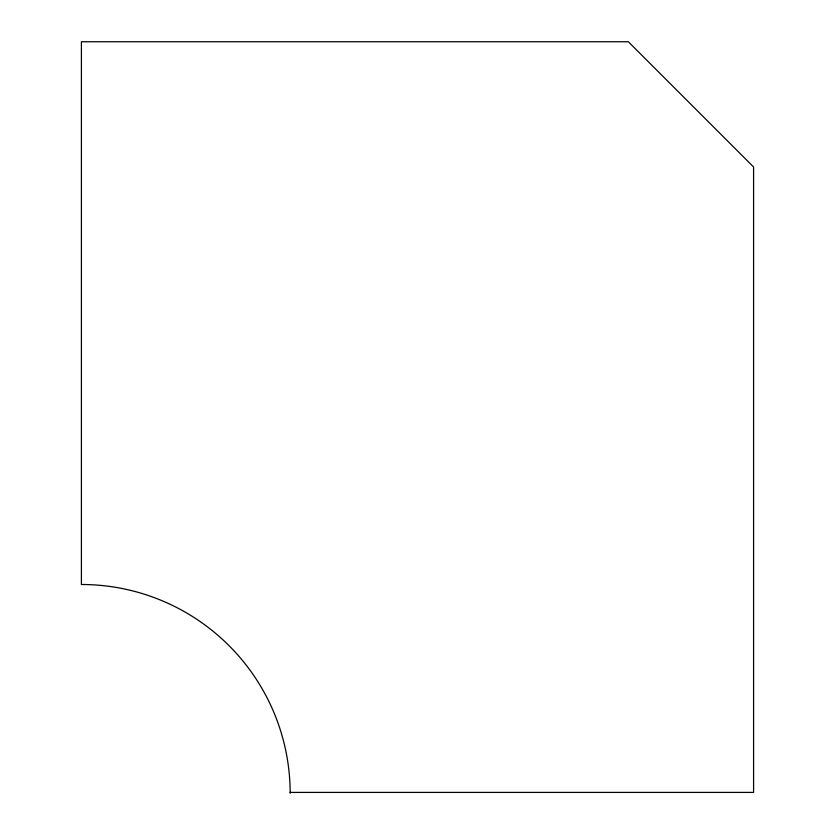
<?xml version="1.0" encoding="UTF-8"?>
<svg xmlns="http://www.w3.org/2000/svg" width="835" height="835" viewBox="0 0 835 835"><rect width="100%" height="100%" fill="white"/><g stroke="black" fill="none" stroke-linecap="round" stroke-linejoin="round"><path stroke-width="1.25" d="M290.162 792.415L753.587 792.415L753.587 167L628.337 41.75L81.412 41.75L81.412 584.5A208.76 208.76 0 0 1 290.162 792.415L290.162 793.25"/></g></svg>
